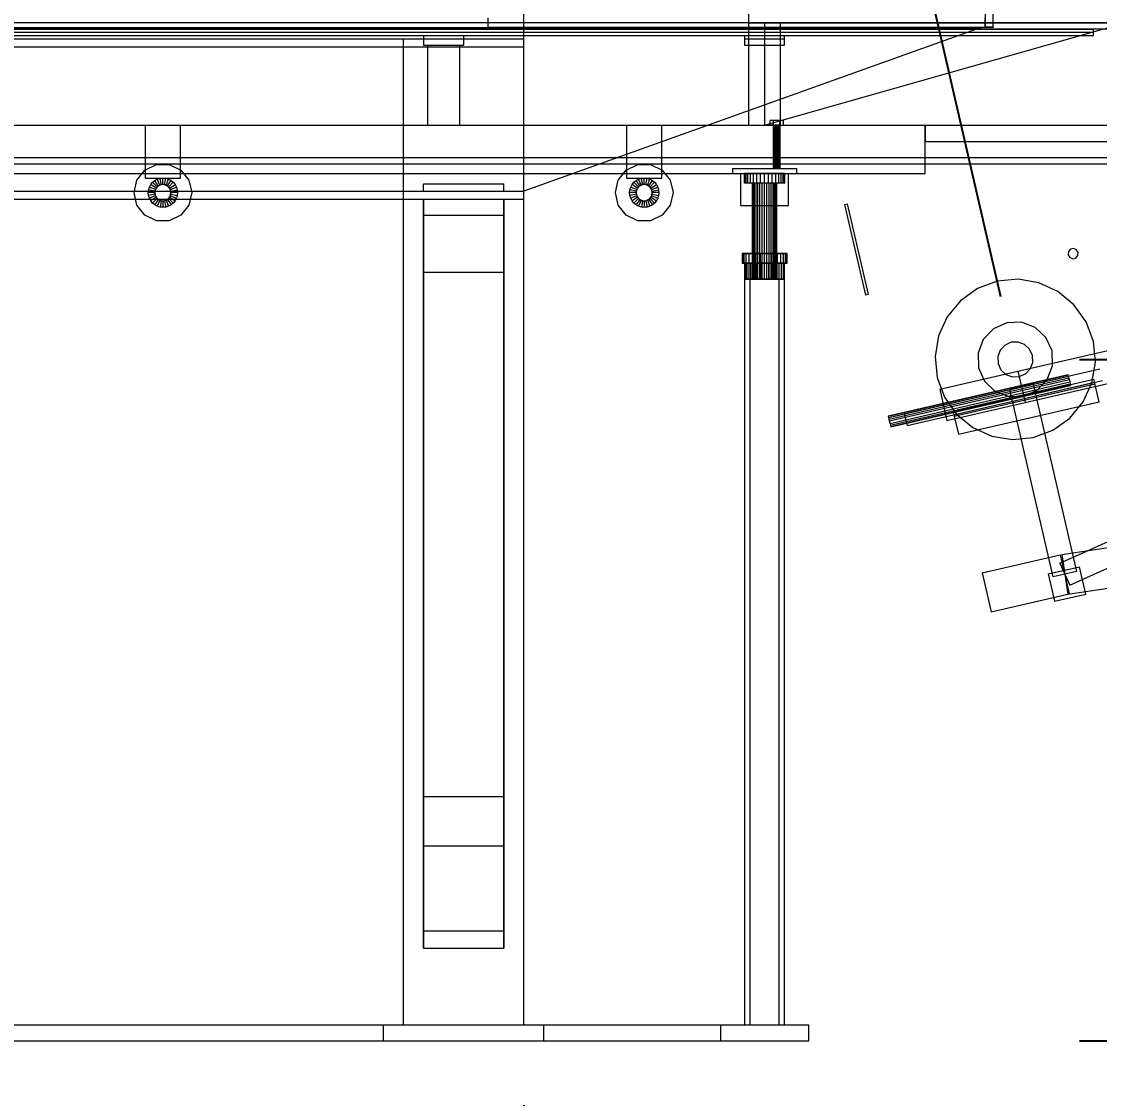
# Model space of a CAD drawing. Header units: millimetres. Extents: x -1970 to 59977, y -65068 to 6837.
# Drawn here: x 26202 to 27546, y -72 to 1271 of the extents above; entities that cross this region are included whole.
import ezdxf

# ---------------------------------------------------------------- set-up
doc = ezdxf.new("R2010")
doc.units = ezdxf.units.MM
for name, color, linetype, lineweight in [('COTAS_O', 1, 'Continuous', 0), ('COTAS_P', 1, 'Continuous', 0), ('lateral_briquetadora', 7, 'Continuous', 0), ('lateral_C03', 7, 'Continuous', 0), ('lateral_C05', 7, 'Continuous', 0)]:
    doc.layers.add(name, color=color, linetype=linetype, lineweight=lineweight)
doc.dimstyles.new('R19_100', dxfattribs={"dimtxt": 250, "dimasz": 150, "dimexe": 150, "dimexo": 80, "dimgap": 100, "dimtad": 1, "dimtih": 1, "dimtoh": 1, "dimdsep": 46, "dimcen": 0.09, "dimadec": 0, "dimazin": 0, "dimtfac": 1, "dimtdec": 4, "dimtofl": 0, "dimtmove": 0, "dimatfit": 3, "dimfxl": 1, "dimtolj": 1, "dimtzin": 0, "dimarcsym": 0})

# ---------------------------------------------------------------- blocks, each defined once
blk = doc.blocks.new('*D6')
at = {"layer": 'COTAS_P', "color": 0, "lineweight": -2, "transparency": 16777216}
for p, q in [((25128.2, 1262), (25128.2, 2232)), ((27628.2, 1262), (27628.2, 2232)), ((25278.2, 2082), (27478.2, 2082))]:
    blk.add_line(p, q, dxfattribs=at)
at = {"layer": 'COTAS_P', "color": 0, "transparency": 16777216}
for points in [[(25278.2, 2107), (25278.2, 2057), (25128.2, 2082)], [(27478.2, 2107), (27478.2, 2057), (27628.2, 2082)]]:
    blk.add_solid(points, dxfattribs=at)
at = {"layer": 'Defpoints', "color": 0, "transparency": 16777216}
for p in [(27628.2, 2082), (25128.2, 1182), (27628.2, 1182)]:
    blk.add_point(p, dxfattribs=at)
blk = doc.blocks.new('*D9')
at = {"layer": 'COTAS_P', "color": 0, "lineweight": -2, "transparency": 16777216}
for p, q in [((38921.3, 3578), (38703.4, 4523.2)), ((27384.7, 1760.7), (38591, 4343.3)), ((27422.7, 928), (27204.9, 1873.2))]:
    blk.add_line(p, q, dxfattribs=at)
at = {"layer": 'COTAS_P', "color": 0, "transparency": 16777216}
for points in [[(38585.4, 4367.7), (38596.6, 4319), (38737.1, 4377)], [(27379.1, 1785.1), (27390.3, 1736.3), (27238.5, 1727)]]:
    blk.add_solid(points, dxfattribs=at)
at = {"layer": 'Defpoints', "color": 0, "transparency": 16777216}
for p in [(38737.1, 4377), (38939.3, 3500), (27440.7, 850)]:
    blk.add_point(p, dxfattribs=at)
blk = doc.blocks.new('*D10')
at = {"layer": 'COTAS_P', "color": 0, "lineweight": -2, "transparency": 16777216}
for p, q in [((27520.7, 850), (27990.7, 850)), ((27840.7, 150), (27840.7, 700)), ((27520.7, 0), (27990.7, 0))]:
    blk.add_line(p, q, dxfattribs=at)
at = {"layer": 'COTAS_P', "color": 0, "transparency": 16777216}
for points in [[(27815.7, 700), (27865.7, 700), (27840.7, 850)], [(27815.7, 150), (27865.7, 150), (27840.7, 0)]]:
    blk.add_solid(points, dxfattribs=at)
at = {"layer": 'Defpoints', "color": 0, "transparency": 16777216}
for p in [(27440.7, 850), (27840.7, 850), (27440.7, 0)]:
    blk.add_point(p, dxfattribs=at)
blk = doc.blocks.new('*D20')
at = {"layer": 'COTAS_O', "color": 0, "lineweight": -2, "transparency": 16777216}
for p, q in [((24628.2, -80), (24628.2, -1050)), ((26828.2, -80), (26828.2, -1050)), ((24778.2, -900), (26678.2, -900))]:
    blk.add_line(p, q, dxfattribs=at)
at = {"layer": 'COTAS_O', "color": 0, "transparency": 16777216}
for points in [[(24778.2, -875), (24778.2, -925), (24628.2, -900)], [(26678.2, -875), (26678.2, -925), (26828.2, -900)]]:
    blk.add_solid(points, dxfattribs=at)
at = {"layer": 'Defpoints', "color": 0, "transparency": 16777216}
for p in [(24628.2, 0), (26828.2, 0), (26828.2, -900)]:
    blk.add_point(p, dxfattribs=at)
blk = doc.blocks.new('*D24')
at = {"layer": 'COTAS_P', "color": 0, "lineweight": -2, "transparency": 16777216}
for p, q in [((112.7, -80), (112.7, -2650)), ((59977.3, -80), (59977.3, -2650)), ((262.7, -2500), (59827.3, -2500))]:
    blk.add_line(p, q, dxfattribs=at)
at = {"layer": 'COTAS_P', "color": 0, "transparency": 16777216}
for points in [[(262.7, -2475), (262.7, -2525), (112.7, -2500)], [(59827.3, -2475), (59827.3, -2525), (59977.3, -2500)]]:
    blk.add_solid(points, dxfattribs=at)
at = {"layer": 'Defpoints', "color": 0, "transparency": 16777216}
for p in [(112.7, 0), (59977.3, 0), (59977.3, -2500)]:
    blk.add_point(p, dxfattribs=at)

msp = doc.modelspace()

# ---------------------------------------------------------------- linework, layer by layer
at = {"layer": 'lateral_briquetadora'}
for p, q in [((27413.187, 1265), (27413.187, 1388)), ((27403.187, 1364), (27403.187, 1265)), ((26828.187, 1264), (26828.187, 1320)), ((24628.187, 1264), (26828.187, 1264)), ((25028.187, 1264), (26828.187, 1264)), ((26783.187, 1276), (26783.187, 1264)), ((27413.187, 1264), (26783.187, 1264)), ((26828.187, 1264), (27398.187, 1264)), ((27398.187, 1264), (26828.187, 1060)), ((26828.187, 1060), (26828.187, 1264)), ((26828.187, 1240), (26828.187, 1264)), ((26828.187, 1250), (26828.187, 1264)), ((27403.187, 1265), (27403.187, 1276)), ((27403.187, 1265), (27413.187, 1265)), ((27413.187, 1265), (27413.187, 1264)), ((24628.187, 1250), (26828.187, 1250)), ((24778.187, 1250), (26678.187, 1250)), ((25028.187, 1250), (26678.187, 1250)), ((26678.187, 1240), (26678.187, 1250)), ((26678.187, 1250), (26828.187, 1250)), ((26828.187, 1240), (26828.187, 1250)), ((24628.187, 1240), (26828.187, 1240)), ((24778.187, 1240), (26678.187, 1240)), ((26678.187, 1060), (26678.187, 1240)), ((26678.187, 1240), (26828.187, 1240)), ((26828.187, 1060), (26828.187, 1240)), ((26703.187, 1060), (26703.187, 1069.143)), ((26703.187, 1069.143), (26803.187, 1069.143)), ((26803.187, 1060), (26803.187, 1069.143)), ((24628.187, 1060), (26828.187, 1060)), ((24778.187, 1060), (26678.187, 1060)), ((24778.187, 1050), (26678.187, 1050)), ((26678.187, 1050), (26678.187, 1060)), ((26678.187, 1060), (26828.187, 1060)), ((26678.187, 20), (26678.187, 1050)), ((26678.187, 1050), (26828.187, 1050)), ((26703.187, 1060), (26803.187, 1060)), ((26703.187, 305.038), (26703.187, 1050)), ((26703.187, 1050), (26803.187, 1050)), ((26703.187, 1050), (26703.187, 1030)), ((26703.187, 1050), (26703.187, 243.475)), ((26803.187, 305.038), (26803.187, 1050)), ((26803.187, 1050), (26803.187, 1030)), ((26803.187, 1050), (26803.187, 243.475)), ((26828.187, 20), (26828.187, 1060)), ((26828.187, 1050), (26828.187, 1060)), ((26828.187, 20), (26828.187, 1050)), ((26703.187, 1030), (26803.187, 1030)), ((26703.187, 137.184), (26703.187, 958.693)), ((26703.187, 958.693), (26803.187, 958.693)), ((26703.187, 958.693), (26703.187, 115.739)), ((26803.187, 137.184), (26803.187, 958.693)), ((26803.187, 958.693), (26803.187, 115.739)), ((26703.187, 137.184), (26703.187, 305.038)), ((26703.187, 305.038), (26803.187, 305.038)), ((26803.187, 137.184), (26803.187, 305.038)), ((26703.187, 115.739), (26703.187, 243.475)), ((26703.187, 243.475), (26803.187, 243.475)), ((26803.187, 115.739), (26803.187, 243.475)), ((26703.187, 137.184), (26803.187, 137.184)), ((26703.187, 115.739), (26803.187, 115.739)), ((26653.187, 0), (26653.187, 20)), ((26653.187, 20), (26853.187, 20)), ((26678.187, 20), (26828.187, 20)), ((26853.187, 0), (26853.187, 20)), ((26653.187, 0), (26853.187, 0))]:
    msp.add_line(p, q, dxfattribs=at)
at = {"layer": 'lateral_C03'}
for p, q in [((27444.035, 835.383), (28613.383, 1104.875)), ((27496.255, 595.697), (28611.704, 1099.058)), ((27453.018, 796.405), (28622.366, 1065.896)), ((27508.594, 568.352), (28624.044, 1071.713)), ((27227.855, 1043.141), (27231.753, 1044.04)), ((27227.855, 1043.141), (27253.906, 930.104)), ((27257.804, 931.003), (27231.753, 1044.04)), ((27507.036, 984.421), (27506.693, 980.512)), ((27509.612, 987.382), (27507.036, 984.421)), ((27513.436, 988.263), (27509.612, 987.382)), ((27517.048, 986.729), (27513.436, 988.263)), ((27519.068, 983.364), (27517.048, 986.729)), ((27518.725, 979.454), (27519.068, 983.364)), ((27506.693, 980.512), (27508.713, 977.147)), ((27508.713, 977.147), (27512.325, 975.612)), ((27512.325, 975.612), (27516.149, 976.494)), ((27516.149, 976.494), (27518.725, 979.454)), ((27418.208, 947.446), (27393.753, 938.313)), ((27444.194, 949.938), (27418.208, 947.446)), ((27469.94, 945.619), (27444.194, 949.938)), ((27493.691, 934.784), (27469.94, 945.619)), ((27257.804, 931.003), (27253.906, 930.104)), ((27393.753, 938.313), (27372.494, 923.162)), ((27513.828, 918.172), (27493.691, 934.784)), ((27372.494, 923.162), (27355.882, 903.025)), ((27528.979, 896.913), (27513.828, 918.172)), ((27355.882, 903.025), (27345.047, 879.274)), ((27413.388, 888.274), (27400.817, 874.922)), ((27430.111, 895.799), (27413.388, 888.274)), ((27448.441, 896.352), (27430.111, 895.799)), ((27465.588, 889.849), (27448.441, 896.352)), ((27478.94, 877.278), (27465.588, 889.849)), ((27538.112, 872.458), (27528.979, 896.913)), ((27345.047, 879.274), (27340.728, 853.528)), ((27400.817, 874.922), (27394.314, 857.775)), ((27486.466, 860.555), (27478.94, 877.278)), ((27422.014, 861.665), (27418.969, 853.639)), ((27427.898, 867.915), (27422.014, 861.665)), ((27435.725, 871.438), (27427.898, 867.915)), ((27444.305, 871.697), (27435.725, 871.438)), ((27452.331, 868.653), (27444.305, 871.697)), ((27458.582, 862.769), (27452.331, 868.653)), ((27462.104, 854.941), (27458.582, 862.769)), ((27487.019, 842.225), (27486.466, 860.555)), ((27540.604, 846.472), (27538.112, 872.458)), ((27340.728, 853.528), (27343.22, 827.542)), ((27394.314, 857.775), (27394.867, 839.445)), ((27418.969, 853.639), (27419.228, 845.059)), ((27462.363, 846.361), (27462.104, 854.941)), ((27536.285, 820.726), (27540.604, 846.472)), ((27302.358, 782.208), (27545.972, 838.352)), ((27346.589, 812.926), (27444.035, 835.383)), ((27394.867, 839.445), (27402.392, 822.722)), ((27419.228, 845.059), (27422.751, 837.231)), ((27422.751, 837.231), (27429.001, 831.347)), ((27444.035, 835.383), (27453.018, 796.405)), ((27453.435, 832.085), (27459.319, 838.335)), ((27459.319, 838.335), (27462.363, 846.361)), ((27480.515, 825.078), (27487.019, 842.225)), ((27282.42, 779.665), (27506.544, 831.318)), ((27282.539, 779.146), (27506.664, 830.798)), ((27282.88, 777.667), (27507.005, 829.32)), ((27283.39, 775.454), (27507.515, 827.107)), ((27508.117, 824.496), (27283.992, 772.844)), ((27284.593, 770.233), (27508.718, 821.886)), ((27285.103, 768.02), (27509.228, 819.673)), ((27305.726, 767.591), (27549.341, 823.735)), ((27343.22, 827.542), (27352.353, 803.087)), ((27363.296, 784.963), (27538.698, 825.387)), ((27364.194, 781.065), (27539.596, 821.489)), ((27402.392, 822.722), (27415.745, 810.151)), ((27429.001, 831.347), (27437.027, 828.303)), ((27437.027, 828.303), (27445.607, 828.562)), ((27445.607, 828.562), (27453.435, 832.085)), ((27467.944, 811.726), (27480.515, 825.078)), ((27506.664, 830.798), (27506.544, 831.318)), ((27507.005, 829.32), (27506.664, 830.798)), ((27507.515, 827.107), (27507.005, 829.32)), ((27508.117, 824.496), (27507.515, 827.107)), ((27508.117, 824.496), (27508.718, 821.886)), ((27508.718, 821.886), (27509.228, 819.673)), ((27509.228, 819.673), (27509.569, 818.194)), ((27525.451, 796.975), (27536.285, 820.726)), ((27540.045, 819.54), (27538.698, 825.387)), ((27545.21, 797.128), (27539.596, 821.489)), ((27285.444, 766.542), (27509.569, 818.194)), ((27285.564, 766.023), (27509.689, 817.675)), ((27346.589, 812.926), (27355.572, 773.947)), ((27364.643, 779.116), (27540.045, 819.54)), ((27415.745, 810.151), (27432.891, 803.648)), ((27463.143, 819.263), (27433.909, 812.525)), ((27487.808, 578.656), (27433.909, 812.525)), ((27451.221, 804.201), (27467.944, 811.726)), ((27463.143, 819.263), (27517.041, 585.393)), ((27509.569, 818.194), (27509.689, 817.675)), ((27352.353, 803.087), (27367.504, 781.828)), ((27355.572, 773.947), (27453.018, 796.405)), ((27369.808, 756.704), (27545.21, 797.128)), ((27432.891, 803.648), (27451.221, 804.201)), ((27508.838, 776.838), (27525.451, 796.975)), ((27282.539, 779.146), (27282.42, 779.665)), ((27302.358, 782.208), (27305.726, 767.591)), ((27363.296, 784.963), (27364.643, 779.116)), ((27364.194, 781.065), (27369.808, 756.704)), ((27367.504, 781.828), (27387.642, 765.216)), ((27498.73, 606.75), (28689.188, 784.643)), ((27282.88, 777.667), (27282.539, 779.146)), ((27283.39, 775.454), (27282.88, 777.667)), ((27283.992, 772.844), (27283.39, 775.454)), ((27284.593, 770.233), (27283.992, 772.844)), ((27284.593, 770.233), (27285.103, 768.02)), ((27285.103, 768.02), (27285.444, 766.542)), ((27285.444, 766.542), (27285.564, 766.023)), ((27487.579, 761.687), (27508.838, 776.838)), ((27387.642, 765.216), (27411.392, 754.381)), ((27411.392, 754.381), (27437.138, 750.062)), ((27437.138, 750.062), (27463.124, 752.554)), ((27463.124, 752.554), (27487.579, 761.687)), ((27506.119, 557.299), (28696.577, 735.192)), ((27399.365, 583.928), (27496.81, 606.386)), ((27496.81, 606.386), (27508.039, 557.663)), ((27498.73, 606.75), (27506.119, 557.299)), ((27481.813, 582.405), (27520.791, 591.388)), ((27496.255, 595.697), (27508.594, 568.352)), ((27528.651, 557.282), (27520.791, 591.388)), ((27399.365, 583.928), (27410.593, 535.205)), ((27481.813, 582.405), (27489.673, 548.299)), ((27517.041, 585.393), (27487.808, 578.656)), ((27410.593, 535.205), (27508.039, 557.663)), ((27489.673, 548.299), (27528.651, 557.282))]:
    msp.add_line(p, q, dxfattribs=at)
at = {"layer": 'lateral_C05'}
for p, q in [((27108.187, 1310), (27108.187, 1270)), ((27628.187, 1270), (25128.187, 1270)), ((27108.187, 1270), (27148.187, 1270)), ((27108.187, 1270), (27108.187, 1142)), ((27108.187, 1270), (28033.187, 1270)), ((27128.187, 1142), (27578.187, 1270)), ((27578.187, 1270), (27128.187, 1270)), ((27128.187, 1270), (27128.187, 1142)), ((27148.187, 1142), (27148.187, 1270)), ((27628.187, 1262), (25128.187, 1262)), ((25218.187, 1262), (27538.187, 1262)), ((25218.187, 1258), (27538.187, 1258)), ((25218.187, 1254), (27538.187, 1254)), ((26703.187, 1254), (26753.187, 1254)), ((26703.187, 1254), (26703.187, 1250)), ((26703.187, 1250), (26753.187, 1250)), ((26703.187, 1250), (26703.187, 1242)), ((26753.187, 1250), (26753.187, 1254)), ((26753.187, 1242), (26753.187, 1250)), ((27103.187, 1254), (27153.187, 1254)), ((27103.187, 1254), (27103.187, 1250)), ((27103.187, 1250), (27153.187, 1250)), ((27103.187, 1250), (27103.187, 1242)), ((27153.187, 1250), (27153.187, 1254)), ((27153.187, 1242), (27153.187, 1250)), ((27538.187, 1258), (27538.187, 1262)), ((27538.187, 1254), (27538.187, 1258)), ((26703.187, 1242), (26753.187, 1242)), ((26708.187, 1242), (26748.187, 1242)), ((26708.187, 1242), (26708.187, 1142)), ((26748.187, 1142), (26748.187, 1242)), ((27103.187, 1242), (27153.187, 1242)), ((27108.187, 1242), (27148.187, 1242)), ((27108.187, 1242), (27108.187, 1142)), ((27148.187, 1142), (27148.187, 1242)), ((27139.187, 1148), (27135.187, 1148)), ((27135.187, 1142), (27135.187, 1148)), ((27147.187, 1148), (27139.187, 1148)), ((27139.187, 1142), (27139.187, 1148)), ((27151.187, 1148), (27147.187, 1148)), ((27147.187, 1142), (27147.187, 1148)), ((27151.187, 1148), (27151.187, 1142)), ((25038.187, 1142), (27328.187, 1142)), ((26356.187, 1142), (26400.187, 1142)), ((26356.187, 1142), (26356.187, 1076.25)), ((26400.187, 1076.25), (26400.187, 1142)), ((26708.187, 1142), (26748.187, 1142)), ((26956.187, 1142), (27000.187, 1142)), ((26956.187, 1142), (26956.187, 1076.25)), ((27000.187, 1076.25), (27000.187, 1142)), ((27108.187, 1142), (27148.187, 1142)), ((27139.187, 1142), (27135.187, 1142)), ((27139.323, 1142), (27139.187, 1142)), ((27139.187, 1088), (27139.187, 1142)), ((27147.187, 1142), (27139.187, 1142)), ((27139.722, 1142), (27139.323, 1142)), ((27139.323, 1088), (27139.323, 1142)), ((27140.358, 1142), (27139.722, 1142)), ((27139.722, 1088), (27139.722, 1142)), ((27141.187, 1142), (27140.358, 1142)), ((27140.358, 1088), (27140.358, 1142)), ((27142.151, 1142), (27141.187, 1142)), ((27141.187, 1088), (27141.187, 1142)), ((27143.187, 1142), (27142.151, 1142)), ((27142.151, 1088), (27142.151, 1142)), ((27144.222, 1142), (27143.187, 1142)), ((27143.187, 1088), (27143.187, 1142)), ((27145.187, 1142), (27144.222, 1142)), ((27144.222, 1088), (27144.222, 1142)), ((27146.015, 1142), (27145.187, 1142)), ((27145.187, 1088), (27145.187, 1142)), ((27146.651, 1142), (27146.015, 1142)), ((27146.015, 1088), (27146.015, 1142)), ((27147.05, 1142), (27146.651, 1142)), ((27146.651, 1088), (27146.651, 1142)), ((27147.187, 1142), (27147.05, 1142)), ((27147.05, 1088), (27147.05, 1142)), ((27147.187, 1142), (27147.187, 1088)), ((27147.187, 1142), (27151.187, 1142)), ((27328.187, 1082), (27328.187, 1142)), ((27328.187, 1142), (27718.187, 1142)), ((27328.187, 1142), (27328.187, 1122)), ((27328.187, 1122), (27718.187, 1122)), ((25128.187, 1102), (27628.187, 1102)), ((25128.187, 1094), (27628.187, 1094)), ((26355.741, 1086.146), (26370.176, 1093.097)), ((26370.176, 1093.097), (26386.197, 1093.097)), ((26386.197, 1093.097), (26400.632, 1086.146)), ((26955.741, 1086.146), (26970.176, 1093.097)), ((26970.176, 1093.097), (26986.197, 1093.097)), ((26986.197, 1093.097), (27000.632, 1086.146)), ((25038.187, 1082), (27328.187, 1082)), ((26345.752, 1073.62), (26355.741, 1086.146)), ((26356.187, 1076.25), (26400.187, 1076.25)), ((26368.047, 1073.174), (26371.203, 1074.861)), ((26371.203, 1074.861), (26374.626, 1075.899)), ((26374.264, 1067.47), (26371.203, 1074.861)), ((26374.626, 1075.899), (26378.187, 1076.25)), ((26376.187, 1068.053), (26374.626, 1075.899)), ((26378.187, 1068.25), (26378.187, 1076.25)), ((26378.187, 1076.25), (26381.747, 1075.899)), ((26380.186, 1068.053), (26381.747, 1075.899)), ((26381.747, 1075.899), (26385.171, 1074.861)), ((26382.109, 1067.47), (26385.171, 1074.861)), ((26385.171, 1074.861), (26388.326, 1073.174)), ((26400.632, 1086.146), (26410.621, 1073.62)), ((26945.752, 1073.62), (26955.741, 1086.146)), ((26956.187, 1076.25), (27000.187, 1076.25)), ((26968.047, 1073.174), (26971.203, 1074.861)), ((26971.203, 1074.861), (26974.626, 1075.899)), ((26974.264, 1067.47), (26971.203, 1074.861)), ((26974.626, 1075.899), (26978.187, 1076.25)), ((26976.187, 1068.053), (26974.626, 1075.899)), ((26978.187, 1068.25), (26978.187, 1076.25)), ((26978.187, 1076.25), (26981.747, 1075.899)), ((26980.186, 1068.053), (26981.747, 1075.899)), ((26981.747, 1075.899), (26985.171, 1074.861)), ((26982.109, 1067.47), (26985.171, 1074.861)), ((26985.171, 1074.861), (26988.326, 1073.174)), ((27000.632, 1086.146), (27010.621, 1073.62)), ((27088.187, 1088), (27168.187, 1088)), ((27088.187, 1088), (27088.187, 1082)), ((27088.187, 1082), (27168.187, 1082)), ((27098.187, 1082), (27158.187, 1082)), ((27098.187, 1082), (27098.187, 1042)), ((27103.667, 1082), (27103.187, 1082)), ((27103.187, 1070), (27103.187, 1082)), ((27105.09, 1082), (27103.667, 1082)), ((27103.667, 1070), (27103.667, 1082)), ((27107.4, 1082), (27105.09, 1082)), ((27105.09, 1070), (27105.09, 1082)), ((27110.509, 1082), (27107.4, 1082)), ((27107.4, 1070), (27107.4, 1082)), ((27114.297, 1082), (27110.509, 1082)), ((27110.509, 1070), (27110.509, 1082)), ((27118.619, 1082), (27114.297, 1082)), ((27114.297, 1070), (27114.297, 1082)), ((27123.309, 1082), (27118.619, 1082)), ((27118.619, 1070), (27118.619, 1082)), ((27128.187, 1082), (27123.309, 1082)), ((27123.309, 1070), (27123.309, 1082)), ((27133.064, 1082), (27128.187, 1082)), ((27128.187, 1070), (27128.187, 1082)), ((27137.754, 1082), (27133.064, 1082)), ((27133.064, 1070), (27133.064, 1082)), ((27142.076, 1082), (27137.754, 1082)), ((27137.754, 1070), (27137.754, 1082)), ((27139.323, 1088), (27139.187, 1088)), ((27139.722, 1088), (27139.323, 1088)), ((27140.358, 1088), (27139.722, 1088)), ((27141.187, 1088), (27140.358, 1088)), ((27142.151, 1088), (27141.187, 1088)), ((27145.864, 1082), (27142.076, 1082)), ((27142.076, 1070), (27142.076, 1082)), ((27143.187, 1088), (27142.151, 1088)), ((27144.222, 1088), (27143.187, 1088)), ((27145.187, 1088), (27144.222, 1088)), ((27146.015, 1088), (27145.187, 1088)), ((27148.973, 1082), (27145.864, 1082)), ((27145.864, 1070), (27145.864, 1082)), ((27146.651, 1088), (27146.015, 1088)), ((27147.05, 1088), (27146.651, 1088)), ((27147.05, 1088), (27147.187, 1088)), ((27151.284, 1082), (27148.973, 1082)), ((27148.973, 1070), (27148.973, 1082)), ((27152.706, 1082), (27151.284, 1082)), ((27151.284, 1070), (27151.284, 1082)), ((27153.187, 1082), (27152.706, 1082)), ((27152.706, 1070), (27152.706, 1082)), ((27153.187, 1082), (27153.187, 1070)), ((27158.187, 1042), (27158.187, 1082)), ((27168.187, 1082), (27168.187, 1088)), ((26342.187, 1058), (26345.752, 1073.62)), ((26359.937, 1058), (26360.287, 1061.56)), ((26360.287, 1061.56), (26361.326, 1064.984)), ((26368.134, 1060), (26360.287, 1061.56)), ((26361.326, 1064.984), (26363.012, 1068.139)), ((26368.717, 1061.923), (26361.326, 1064.984)), ((26363.012, 1068.139), (26365.282, 1070.905)), ((26369.664, 1063.695), (26363.012, 1068.139)), ((26365.282, 1070.905), (26368.047, 1073.174)), ((26370.939, 1065.248), (26365.282, 1070.905)), ((26372.492, 1066.523), (26368.047, 1073.174)), ((26368.717, 1061.923), (26368.134, 1060)), ((26369.526, 1063), (26368.527, 1060.588)), ((26369.664, 1063.695), (26368.717, 1061.923)), ((26371.116, 1065.071), (26369.526, 1063)), ((26370.939, 1065.248), (26369.664, 1063.695)), ((26372.492, 1066.523), (26370.939, 1065.248)), ((26373.187, 1066.66), (26371.116, 1065.071)), ((26374.264, 1067.47), (26372.492, 1066.523)), ((26375.598, 1067.659), (26373.187, 1066.66)), ((26376.187, 1068.053), (26374.264, 1067.47)), ((26378.187, 1068), (26375.598, 1067.659)), ((26378.187, 1068.25), (26376.187, 1068.053)), ((26380.186, 1068.053), (26378.187, 1068.25)), ((26380.775, 1067.659), (26378.187, 1068)), ((26382.109, 1067.47), (26380.186, 1068.053)), ((26383.187, 1066.66), (26380.775, 1067.659)), ((26383.881, 1066.523), (26382.109, 1067.47)), ((26385.258, 1065.071), (26383.187, 1066.66)), ((26383.881, 1066.523), (26388.326, 1073.174)), ((26385.434, 1065.248), (26383.881, 1066.523)), ((26386.847, 1063), (26385.258, 1065.071)), ((26385.434, 1065.248), (26391.091, 1070.905)), ((26386.709, 1063.695), (26385.434, 1065.248)), ((26386.709, 1063.695), (26393.361, 1068.139)), ((26387.656, 1061.923), (26386.709, 1063.695)), ((26387.846, 1060.588), (26386.847, 1063)), ((26387.656, 1061.923), (26395.047, 1064.984)), ((26388.24, 1060), (26387.656, 1061.923)), ((26388.24, 1060), (26396.086, 1061.56)), ((26388.326, 1073.174), (26391.091, 1070.905)), ((26391.091, 1070.905), (26393.361, 1068.139)), ((26393.361, 1068.139), (26395.047, 1064.984)), ((26395.047, 1064.984), (26396.086, 1061.56)), ((26396.086, 1061.56), (26396.437, 1058)), ((26410.621, 1073.62), (26414.187, 1058)), ((26942.187, 1058), (26945.752, 1073.62)), ((26959.937, 1058), (26960.287, 1061.56)), ((26960.287, 1061.56), (26961.326, 1064.984)), ((26968.134, 1060), (26960.287, 1061.56)), ((26961.326, 1064.984), (26963.012, 1068.139)), ((26968.717, 1061.923), (26961.326, 1064.984)), ((26963.012, 1068.139), (26965.282, 1070.905)), ((26969.664, 1063.695), (26963.012, 1068.139)), ((26965.282, 1070.905), (26968.047, 1073.174)), ((26970.939, 1065.248), (26965.282, 1070.905)), ((26972.492, 1066.523), (26968.047, 1073.174)), ((26968.717, 1061.923), (26968.134, 1060)), ((26969.526, 1063), (26968.527, 1060.588)), ((26969.664, 1063.695), (26968.717, 1061.923)), ((26971.116, 1065.071), (26969.526, 1063)), ((26970.939, 1065.248), (26969.664, 1063.695)), ((26972.492, 1066.523), (26970.939, 1065.248)), ((26973.187, 1066.66), (26971.116, 1065.071)), ((26974.264, 1067.47), (26972.492, 1066.523)), ((26975.598, 1067.659), (26973.187, 1066.66)), ((26976.187, 1068.053), (26974.264, 1067.47)), ((26978.187, 1068), (26975.598, 1067.659)), ((26978.187, 1068.25), (26976.187, 1068.053)), ((26980.186, 1068.053), (26978.187, 1068.25)), ((26980.775, 1067.659), (26978.187, 1068)), ((26982.109, 1067.47), (26980.186, 1068.053)), ((26983.187, 1066.66), (26980.775, 1067.659)), ((26983.881, 1066.523), (26982.109, 1067.47)), ((26985.258, 1065.071), (26983.187, 1066.66)), ((26983.881, 1066.523), (26988.326, 1073.174)), ((26985.434, 1065.248), (26983.881, 1066.523)), ((26986.847, 1063), (26985.258, 1065.071)), ((26985.434, 1065.248), (26991.091, 1070.905)), ((26986.709, 1063.695), (26985.434, 1065.248)), ((26986.709, 1063.695), (26993.361, 1068.139)), ((26987.656, 1061.923), (26986.709, 1063.695)), ((26987.846, 1060.588), (26986.847, 1063)), ((26987.656, 1061.923), (26995.047, 1064.984)), ((26988.24, 1060), (26987.656, 1061.923)), ((26988.24, 1060), (26996.086, 1061.56)), ((26988.326, 1073.174), (26991.091, 1070.905)), ((26991.091, 1070.905), (26993.361, 1068.139)), ((26993.361, 1068.139), (26995.047, 1064.984)), ((26995.047, 1064.984), (26996.086, 1061.56)), ((26996.086, 1061.56), (26996.437, 1058)), ((27010.621, 1073.62), (27014.187, 1058)), ((27103.667, 1070), (27103.187, 1070)), ((27105.09, 1070), (27103.667, 1070)), ((27107.4, 1070), (27105.09, 1070)), ((27110.509, 1070), (27107.4, 1070)), ((27114.297, 1070), (27110.509, 1070)), ((27113.475, 1070), (27113.187, 1070)), ((27113.187, 950), (27113.187, 1070)), ((27114.328, 1070), (27113.475, 1070)), ((27113.475, 950), (27113.475, 1070)), ((27118.619, 1070), (27114.297, 1070)), ((27115.715, 1070), (27114.328, 1070)), ((27114.328, 950), (27114.328, 1070)), ((27117.58, 1070), (27115.715, 1070)), ((27115.715, 950), (27115.715, 1070)), ((27119.853, 1070), (27117.58, 1070)), ((27117.58, 950), (27117.58, 1070)), ((27123.309, 1070), (27118.619, 1070)), ((27122.446, 1070), (27119.853, 1070)), ((27119.853, 950), (27119.853, 1070)), ((27125.26, 1070), (27122.446, 1070)), ((27122.446, 950), (27122.446, 1070)), ((27128.187, 1070), (27123.309, 1070)), ((27128.187, 1070), (27125.26, 1070)), ((27125.26, 950), (27125.26, 1070)), ((27131.113, 1070), (27128.187, 1070)), ((27128.187, 950), (27128.187, 1070)), ((27133.064, 1070), (27128.187, 1070)), ((27133.927, 1070), (27131.113, 1070)), ((27131.113, 950), (27131.113, 1070)), ((27137.754, 1070), (27133.064, 1070)), ((27136.52, 1070), (27133.927, 1070)), ((27133.927, 950), (27133.927, 1070)), ((27138.793, 1070), (27136.52, 1070)), ((27136.52, 950), (27136.52, 1070)), ((27142.076, 1070), (27137.754, 1070)), ((27140.659, 1070), (27138.793, 1070)), ((27138.793, 950), (27138.793, 1070)), ((27142.045, 1070), (27140.659, 1070)), ((27140.659, 950), (27140.659, 1070)), ((27142.898, 1070), (27142.045, 1070)), ((27142.045, 950), (27142.045, 1070)), ((27145.864, 1070), (27142.076, 1070)), ((27143.187, 1070), (27142.898, 1070)), ((27142.898, 950), (27142.898, 1070)), ((27143.187, 1070), (27143.187, 950)), ((27148.973, 1070), (27145.864, 1070)), ((27151.284, 1070), (27148.973, 1070)), ((27152.706, 1070), (27151.284, 1070)), ((27152.706, 1070), (27153.187, 1070)), ((26345.752, 1042.38), (26342.187, 1058)), ((26367.937, 1058), (26359.937, 1058)), ((26360.287, 1054.44), (26359.937, 1058)), ((26368.134, 1056), (26360.287, 1054.44)), ((26361.326, 1051.016), (26360.287, 1054.44)), ((26368.717, 1054.077), (26361.326, 1051.016)), ((26363.012, 1047.861), (26361.326, 1051.016)), ((26369.664, 1052.305), (26363.012, 1047.861)), ((26370.939, 1050.752), (26365.282, 1045.095)), ((26368.134, 1060), (26367.937, 1058)), ((26367.937, 1058), (26368.134, 1056)), ((26372.492, 1049.477), (26368.047, 1042.826)), ((26368.134, 1056), (26368.717, 1054.077)), ((26368.527, 1060.588), (26368.187, 1058)), ((26368.187, 1058), (26368.527, 1055.412)), ((26368.527, 1055.412), (26369.526, 1053)), ((26368.717, 1054.077), (26369.664, 1052.305)), ((26369.526, 1053), (26371.116, 1050.929)), ((26369.664, 1052.305), (26370.939, 1050.752)), ((26370.939, 1050.752), (26372.492, 1049.477)), ((26371.116, 1050.929), (26373.187, 1049.34)), ((26374.264, 1048.53), (26371.203, 1041.139)), ((26372.492, 1049.477), (26374.264, 1048.53)), ((26373.187, 1049.34), (26375.598, 1048.341)), ((26374.264, 1048.53), (26376.187, 1047.947)), ((26375.598, 1048.341), (26378.187, 1048)), ((26378.187, 1048), (26380.775, 1048.341)), ((26380.186, 1047.947), (26382.109, 1048.53)), ((26380.775, 1048.341), (26383.187, 1049.34)), ((26382.109, 1048.53), (26383.881, 1049.477)), ((26382.109, 1048.53), (26385.171, 1041.139)), ((26383.187, 1049.34), (26385.258, 1050.929)), ((26383.881, 1049.477), (26385.434, 1050.752)), ((26383.881, 1049.477), (26388.326, 1042.826)), ((26385.258, 1050.929), (26386.847, 1053)), ((26385.434, 1050.752), (26386.709, 1052.305)), ((26385.434, 1050.752), (26391.091, 1045.095)), ((26386.709, 1052.305), (26387.656, 1054.077)), ((26386.709, 1052.305), (26393.361, 1047.861)), ((26386.847, 1053), (26387.846, 1055.412)), ((26387.656, 1054.077), (26388.24, 1056)), ((26387.656, 1054.077), (26395.047, 1051.016)), ((26388.187, 1058), (26387.846, 1060.588)), ((26387.846, 1055.412), (26388.187, 1058)), ((26388.437, 1058), (26388.24, 1060)), ((26388.24, 1056), (26388.437, 1058)), ((26388.24, 1056), (26396.086, 1054.44)), ((26396.437, 1058), (26388.437, 1058)), ((26395.047, 1051.016), (26393.361, 1047.861)), ((26396.086, 1054.44), (26395.047, 1051.016)), ((26396.437, 1058), (26396.086, 1054.44)), ((26414.187, 1058), (26410.621, 1042.38)), ((26945.752, 1042.38), (26942.187, 1058)), ((26967.937, 1058), (26959.937, 1058)), ((26960.287, 1054.44), (26959.937, 1058)), ((26968.134, 1056), (26960.287, 1054.44)), ((26961.326, 1051.016), (26960.287, 1054.44)), ((26968.717, 1054.077), (26961.326, 1051.016)), ((26963.012, 1047.861), (26961.326, 1051.016)), ((26969.664, 1052.305), (26963.012, 1047.861)), ((26970.939, 1050.752), (26965.282, 1045.095)), ((26968.134, 1060), (26967.937, 1058)), ((26967.937, 1058), (26968.134, 1056)), ((26972.492, 1049.477), (26968.047, 1042.826)), ((26968.134, 1056), (26968.717, 1054.077)), ((26968.527, 1060.588), (26968.187, 1058)), ((26968.187, 1058), (26968.527, 1055.412)), ((26968.527, 1055.412), (26969.526, 1053)), ((26968.717, 1054.077), (26969.664, 1052.305)), ((26969.526, 1053), (26971.116, 1050.929)), ((26969.664, 1052.305), (26970.939, 1050.752)), ((26970.939, 1050.752), (26972.492, 1049.477)), ((26971.116, 1050.929), (26973.187, 1049.34)), ((26974.264, 1048.53), (26971.203, 1041.139)), ((26972.492, 1049.477), (26974.264, 1048.53)), ((26973.187, 1049.34), (26975.598, 1048.341)), ((26974.264, 1048.53), (26976.187, 1047.947)), ((26975.598, 1048.341), (26978.187, 1048)), ((26978.187, 1048), (26980.775, 1048.341)), ((26980.186, 1047.947), (26982.109, 1048.53)), ((26980.775, 1048.341), (26983.187, 1049.34)), ((26982.109, 1048.53), (26983.881, 1049.477)), ((26982.109, 1048.53), (26985.171, 1041.139)), ((26983.187, 1049.34), (26985.258, 1050.929)), ((26983.881, 1049.477), (26985.434, 1050.752)), ((26983.881, 1049.477), (26988.326, 1042.826)), ((26985.258, 1050.929), (26986.847, 1053)), ((26985.434, 1050.752), (26986.709, 1052.305)), ((26985.434, 1050.752), (26991.091, 1045.095)), ((26986.709, 1052.305), (26987.656, 1054.077)), ((26986.709, 1052.305), (26993.361, 1047.861)), ((26986.847, 1053), (26987.846, 1055.412)), ((26987.656, 1054.077), (26988.24, 1056)), ((26987.656, 1054.077), (26995.047, 1051.016)), ((26988.187, 1058), (26987.846, 1060.588)), ((26987.846, 1055.412), (26988.187, 1058)), ((26988.437, 1058), (26988.24, 1060)), ((26988.24, 1056), (26988.437, 1058)), ((26988.24, 1056), (26996.086, 1054.44)), ((26996.437, 1058), (26988.437, 1058)), ((26995.047, 1051.016), (26993.361, 1047.861)), ((26996.086, 1054.44), (26995.047, 1051.016)), ((26996.437, 1058), (26996.086, 1054.44)), ((27014.187, 1058), (27010.621, 1042.38)), ((26355.741, 1029.854), (26345.752, 1042.38)), ((26365.282, 1045.095), (26363.012, 1047.861)), ((26368.047, 1042.826), (26365.282, 1045.095)), ((26371.203, 1041.139), (26368.047, 1042.826)), ((26374.626, 1040.101), (26371.203, 1041.139)), ((26376.187, 1047.947), (26374.626, 1040.101)), ((26378.187, 1039.75), (26374.626, 1040.101)), ((26376.187, 1047.947), (26378.187, 1047.75)), ((26378.187, 1047.75), (26380.186, 1047.947)), ((26378.187, 1047.75), (26378.187, 1039.75)), ((26381.747, 1040.101), (26378.187, 1039.75)), ((26380.186, 1047.947), (26381.747, 1040.101)), ((26385.171, 1041.139), (26381.747, 1040.101)), ((26388.326, 1042.826), (26385.171, 1041.139)), ((26391.091, 1045.095), (26388.326, 1042.826)), ((26393.361, 1047.861), (26391.091, 1045.095)), ((26410.621, 1042.38), (26400.632, 1029.854)), ((26955.741, 1029.854), (26945.752, 1042.38)), ((26965.282, 1045.095), (26963.012, 1047.861)), ((26968.047, 1042.826), (26965.282, 1045.095)), ((26971.203, 1041.139), (26968.047, 1042.826)), ((26974.626, 1040.101), (26971.203, 1041.139)), ((26976.187, 1047.947), (26974.626, 1040.101)), ((26978.187, 1039.75), (26974.626, 1040.101)), ((26976.187, 1047.947), (26978.187, 1047.75)), ((26978.187, 1047.75), (26980.186, 1047.947)), ((26978.187, 1047.75), (26978.187, 1039.75)), ((26981.747, 1040.101), (26978.187, 1039.75)), ((26980.186, 1047.947), (26981.747, 1040.101)), ((26985.171, 1041.139), (26981.747, 1040.101)), ((26988.326, 1042.826), (26985.171, 1041.139)), ((26991.091, 1045.095), (26988.326, 1042.826)), ((26993.361, 1047.861), (26991.091, 1045.095)), ((27010.621, 1042.38), (27000.632, 1029.854)), ((27098.187, 1042), (27158.187, 1042)), ((26370.176, 1022.903), (26355.741, 1029.854)), ((26386.197, 1022.903), (26370.176, 1022.903)), ((26400.632, 1029.854), (26386.197, 1022.903)), ((26970.176, 1022.903), (26955.741, 1029.854)), ((26986.197, 1022.903), (26970.176, 1022.903)), ((27000.632, 1029.854), (26986.197, 1022.903)), ((27112.937, 982), (27100.187, 982)), ((27100.187, 982), (27100.725, 982)), ((27100.187, 982), (27100.187, 970)), ((27113.23, 982), (27100.725, 982)), ((27100.725, 982), (27102.318, 982)), ((27100.725, 982), (27100.725, 970)), ((27114.097, 982), (27102.318, 982)), ((27102.318, 982), (27104.905, 982)), ((27102.318, 982), (27102.318, 970)), ((27115.507, 982), (27104.905, 982)), ((27104.905, 982), (27108.388, 982)), ((27104.905, 982), (27104.905, 970)), ((27117.403, 982), (27108.388, 982)), ((27108.388, 982), (27112.631, 982)), ((27108.388, 982), (27108.388, 970)), ((27119.714, 982), (27112.631, 982)), ((27112.631, 982), (27117.471, 982)), ((27112.631, 982), (27112.631, 970)), ((27113.23, 982), (27112.937, 982)), ((27112.937, 970), (27112.937, 982)), ((27114.097, 982), (27113.23, 982)), ((27113.23, 970), (27113.23, 982)), ((27115.507, 982), (27114.097, 982)), ((27114.097, 970), (27114.097, 982)), ((27117.403, 982), (27115.507, 982)), ((27115.507, 970), (27115.507, 982)), ((27119.714, 982), (27117.403, 982)), ((27117.403, 970), (27117.403, 982)), ((27122.351, 982), (27117.471, 982)), ((27117.471, 982), (27122.724, 982)), ((27117.471, 982), (27117.471, 970)), ((27122.351, 982), (27119.714, 982)), ((27119.714, 970), (27119.714, 982)), ((27125.211, 982), (27122.351, 982)), ((27122.351, 970), (27122.351, 982)), ((27125.211, 982), (27122.724, 982)), ((27122.724, 982), (27128.187, 982)), ((27122.724, 982), (27122.724, 970)), ((27128.187, 982), (27125.211, 982)), ((27125.211, 970), (27125.211, 982)), ((27131.162, 982), (27128.187, 982)), ((27128.187, 982), (27133.649, 982)), ((27128.187, 970), (27128.187, 982)), ((27134.022, 982), (27131.162, 982)), ((27131.162, 982), (27133.649, 982)), ((27131.162, 970), (27131.162, 982)), ((27133.649, 982), (27138.902, 982)), ((27133.649, 982), (27133.649, 970)), ((27136.659, 982), (27134.022, 982)), ((27134.022, 982), (27138.902, 982)), ((27134.022, 970), (27134.022, 982)), ((27138.97, 982), (27136.659, 982)), ((27136.659, 982), (27143.743, 982)), ((27136.659, 970), (27136.659, 982)), ((27138.902, 982), (27143.743, 982)), ((27138.902, 982), (27138.902, 970)), ((27140.866, 982), (27138.97, 982)), ((27138.97, 982), (27147.986, 982)), ((27138.97, 970), (27138.97, 982)), ((27142.276, 982), (27140.866, 982)), ((27140.866, 982), (27151.468, 982)), ((27140.866, 970), (27140.866, 982)), ((27143.144, 982), (27142.276, 982)), ((27142.276, 982), (27154.055, 982)), ((27142.276, 970), (27142.276, 982)), ((27143.437, 982), (27143.144, 982)), ((27143.144, 982), (27155.649, 982)), ((27143.144, 970), (27143.144, 982)), ((27156.187, 982), (27143.437, 982)), ((27143.437, 982), (27143.437, 970)), ((27143.743, 982), (27147.986, 982)), ((27143.743, 982), (27143.743, 970)), ((27147.986, 982), (27151.468, 982)), ((27147.986, 982), (27147.986, 970)), ((27151.468, 982), (27154.055, 982)), ((27151.468, 982), (27151.468, 970)), ((27154.055, 982), (27155.649, 982)), ((27154.055, 982), (27154.055, 970)), ((27155.649, 982), (27156.187, 982)), ((27155.649, 982), (27155.649, 970)), ((27156.187, 970), (27156.187, 982)), ((27100.725, 970), (27100.187, 970)), ((27100.187, 970), (27112.937, 970)), ((27102.318, 970), (27100.725, 970)), ((27100.725, 970), (27113.23, 970)), ((27104.905, 970), (27102.318, 970)), ((27102.318, 970), (27114.097, 970)), ((27103.187, 970), (27110.187, 970)), ((27103.187, 970), (27103.187, 20)), ((27112.937, 970), (27103.187, 970)), ((27103.187, 970), (27103.667, 970)), ((27103.187, 970), (27103.187, 950)), ((27113.23, 970), (27103.667, 970)), ((27103.667, 970), (27105.09, 970)), ((27103.667, 970), (27103.667, 950)), ((27108.388, 970), (27104.905, 970)), ((27104.905, 970), (27115.507, 970)), ((27114.097, 970), (27105.09, 970)), ((27105.09, 970), (27107.4, 970)), ((27105.09, 970), (27105.09, 950)), ((27115.507, 970), (27107.4, 970)), ((27107.4, 970), (27110.509, 970)), ((27107.4, 970), (27107.4, 950)), ((27112.631, 970), (27108.388, 970)), ((27108.388, 970), (27117.403, 970)), ((27110.187, 20), (27110.187, 970)), ((27110.187, 970), (27146.187, 970)), ((27117.403, 970), (27110.509, 970)), ((27110.509, 970), (27114.297, 970)), ((27110.509, 970), (27110.509, 950)), ((27117.471, 970), (27112.631, 970)), ((27112.631, 970), (27119.714, 970)), ((27113.23, 970), (27112.937, 970)), ((27112.937, 950), (27112.937, 970)), ((27114.097, 970), (27113.23, 970)), ((27113.23, 950), (27113.23, 970)), ((27115.507, 970), (27114.097, 970)), ((27114.097, 950), (27114.097, 970)), ((27119.714, 970), (27114.297, 970)), ((27114.297, 970), (27118.619, 970)), ((27114.297, 970), (27114.297, 950)), ((27117.403, 970), (27115.507, 970)), ((27115.507, 950), (27115.507, 970)), ((27119.714, 970), (27117.403, 970)), ((27117.403, 950), (27117.403, 970)), ((27122.724, 970), (27117.471, 970)), ((27117.471, 970), (27122.351, 970)), ((27122.351, 970), (27118.619, 970)), ((27118.619, 970), (27123.309, 970)), ((27118.619, 970), (27118.619, 950)), ((27122.351, 970), (27119.714, 970)), ((27119.714, 950), (27119.714, 970)), ((27125.211, 970), (27122.351, 970)), ((27122.351, 950), (27122.351, 970)), ((27128.187, 970), (27122.724, 970)), ((27122.724, 970), (27125.211, 970)), ((27125.211, 970), (27123.309, 970)), ((27123.309, 970), (27128.187, 970)), ((27123.309, 970), (27123.309, 950)), ((27128.187, 970), (27125.211, 970)), ((27125.211, 950), (27125.211, 970)), ((27131.162, 970), (27128.187, 970)), ((27128.187, 970), (27133.064, 970)), ((27128.187, 950), (27128.187, 970)), ((27133.649, 970), (27128.187, 970)), ((27134.022, 970), (27131.162, 970)), ((27131.162, 970), (27133.064, 970)), ((27131.162, 950), (27131.162, 970)), ((27133.649, 970), (27131.162, 970)), ((27133.064, 970), (27137.754, 970)), ((27133.064, 970), (27133.064, 950)), ((27138.902, 970), (27133.649, 970)), ((27136.659, 970), (27134.022, 970)), ((27134.022, 970), (27137.754, 970)), ((27134.022, 950), (27134.022, 970)), ((27138.902, 970), (27134.022, 970)), ((27138.97, 970), (27136.659, 970)), ((27136.659, 970), (27142.076, 970)), ((27136.659, 950), (27136.659, 970)), ((27143.743, 970), (27136.659, 970)), ((27137.754, 970), (27142.076, 970)), ((27137.754, 970), (27137.754, 950)), ((27143.743, 970), (27138.902, 970)), ((27140.866, 970), (27138.97, 970)), ((27138.97, 970), (27145.864, 970)), ((27138.97, 950), (27138.97, 970)), ((27147.986, 970), (27138.97, 970)), ((27142.276, 970), (27140.866, 970)), ((27140.866, 970), (27148.973, 970)), ((27140.866, 950), (27140.866, 970)), ((27151.468, 970), (27140.866, 970)), ((27142.076, 970), (27145.864, 970)), ((27142.076, 970), (27142.076, 950)), ((27143.144, 970), (27142.276, 970)), ((27142.276, 970), (27151.284, 970)), ((27142.276, 950), (27142.276, 970)), ((27154.055, 970), (27142.276, 970)), ((27143.437, 970), (27143.144, 970)), ((27143.144, 970), (27152.706, 970)), ((27143.144, 950), (27143.144, 970)), ((27155.649, 970), (27143.144, 970)), ((27153.187, 970), (27143.437, 970)), ((27143.437, 970), (27143.437, 950)), ((27143.437, 970), (27156.187, 970)), ((27147.986, 970), (27143.743, 970)), ((27145.864, 970), (27148.973, 970)), ((27145.864, 970), (27145.864, 950)), ((27146.187, 20), (27146.187, 970)), ((27146.187, 970), (27153.187, 970)), ((27151.468, 970), (27147.986, 970)), ((27148.973, 970), (27151.284, 970)), ((27148.973, 970), (27148.973, 950)), ((27151.284, 970), (27152.706, 970)), ((27151.284, 970), (27151.284, 950)), ((27154.055, 970), (27151.468, 970)), ((27152.706, 970), (27153.187, 970)), ((27152.706, 970), (27152.706, 950)), ((27153.187, 20), (27153.187, 970)), ((27153.187, 950), (27153.187, 970)), ((27155.649, 970), (27154.055, 970)), ((27156.187, 970), (27155.649, 970)), ((27103.667, 950), (27103.187, 950)), ((27103.187, 950), (27112.937, 950)), ((27105.09, 950), (27103.667, 950)), ((27103.667, 950), (27113.23, 950)), ((27107.4, 950), (27105.09, 950)), ((27105.09, 950), (27114.097, 950)), ((27110.509, 950), (27107.4, 950)), ((27107.4, 950), (27115.507, 950)), ((27114.297, 950), (27110.509, 950)), ((27110.509, 950), (27117.403, 950)), ((27112.937, 950), (27113.23, 950)), ((27113.475, 950), (27113.187, 950)), ((27113.23, 950), (27114.097, 950)), ((27114.328, 950), (27113.475, 950)), ((27114.097, 950), (27115.507, 950)), ((27118.619, 950), (27114.297, 950)), ((27114.297, 950), (27119.714, 950)), ((27115.715, 950), (27114.328, 950)), ((27115.507, 950), (27117.403, 950)), ((27117.58, 950), (27115.715, 950)), ((27117.403, 950), (27119.714, 950)), ((27119.853, 950), (27117.58, 950)), ((27123.309, 950), (27118.619, 950)), ((27118.619, 950), (27122.351, 950)), ((27119.714, 950), (27122.351, 950)), ((27122.446, 950), (27119.853, 950)), ((27122.351, 950), (27125.211, 950)), ((27125.26, 950), (27122.446, 950)), ((27128.187, 950), (27123.309, 950)), ((27123.309, 950), (27125.211, 950)), ((27125.211, 950), (27128.187, 950)), ((27128.187, 950), (27125.26, 950)), ((27131.113, 950), (27128.187, 950)), ((27133.064, 950), (27128.187, 950)), ((27128.187, 950), (27131.162, 950)), ((27133.927, 950), (27131.113, 950)), ((27133.064, 950), (27131.162, 950)), ((27131.162, 950), (27134.022, 950)), ((27137.754, 950), (27133.064, 950)), ((27136.52, 950), (27133.927, 950)), ((27137.754, 950), (27134.022, 950)), ((27134.022, 950), (27136.659, 950)), ((27138.793, 950), (27136.52, 950)), ((27142.076, 950), (27136.659, 950)), ((27136.659, 950), (27138.97, 950)), ((27142.076, 950), (27137.754, 950)), ((27140.659, 950), (27138.793, 950)), ((27145.864, 950), (27138.97, 950)), ((27138.97, 950), (27140.866, 950)), ((27142.045, 950), (27140.659, 950)), ((27148.973, 950), (27140.866, 950)), ((27140.866, 950), (27142.276, 950)), ((27142.898, 950), (27142.045, 950)), ((27145.864, 950), (27142.076, 950)), ((27151.284, 950), (27142.276, 950)), ((27142.276, 950), (27143.144, 950)), ((27142.898, 950), (27143.187, 950)), ((27152.706, 950), (27143.144, 950)), ((27143.144, 950), (27143.437, 950)), ((27143.437, 950), (27153.187, 950)), ((27148.973, 950), (27145.864, 950)), ((27151.284, 950), (27148.973, 950)), ((27152.706, 950), (27151.284, 950)), ((27153.187, 950), (27152.706, 950)), ((25203.187, 20), (27183.187, 20)), ((27073.187, 20), (27183.187, 20)), ((27073.187, 20), (27073.187, 0)), ((27103.187, 20), (27110.187, 20)), ((27110.187, 20), (27146.187, 20)), ((27146.187, 20), (27153.187, 20)), ((27183.187, 0), (27183.187, 20)), ((25203.187, 0), (27183.187, 0)), ((27073.187, 0), (27183.187, 0))]:
    msp.add_line(p, q, dxfattribs=at)

# ---------------------------------------------------------------- dimensions: what is measured, and where the dimension line sits
at = {"layer": 'COTAS_O'}
dim = msp.add_aligned_dim(p1=(24628.187, 0), p2=(26828.187, 0), distance=-900, text='<> O', dimstyle='R19_100', dxfattribs=at)
dim.commit()
dim.dimension.update_dxf_attribs({"geometry": '*D20', "text_midpoint": (25728.187, -900)})
at = {"layer": 'COTAS_P'}
for p1, p2, distance, picture, middle in [((27440.666, 850), (38939.253, 3500), 900, '*D9', (32987.841, 3052.011)), ((25128.187, 1182), (27628.187, 1182), 900, '*D6', (26378.187, 2082)), ((27440.666, 0), (27440.666, 850), -400, '*D10', (27840.666, 425)), ((112.7, 0), (59977.253, 0), -2500, '*D24', (30044.976, -2500))]:
    dim = msp.add_aligned_dim(p1=p1, p2=p2, distance=distance, text='<> P', dimstyle='R19_100', dxfattribs=at)
    dim.commit()
    dim.dimension.update_dxf_attribs({"geometry": picture, "text_midpoint": middle})

doc.saveas('drawing.dxf')
